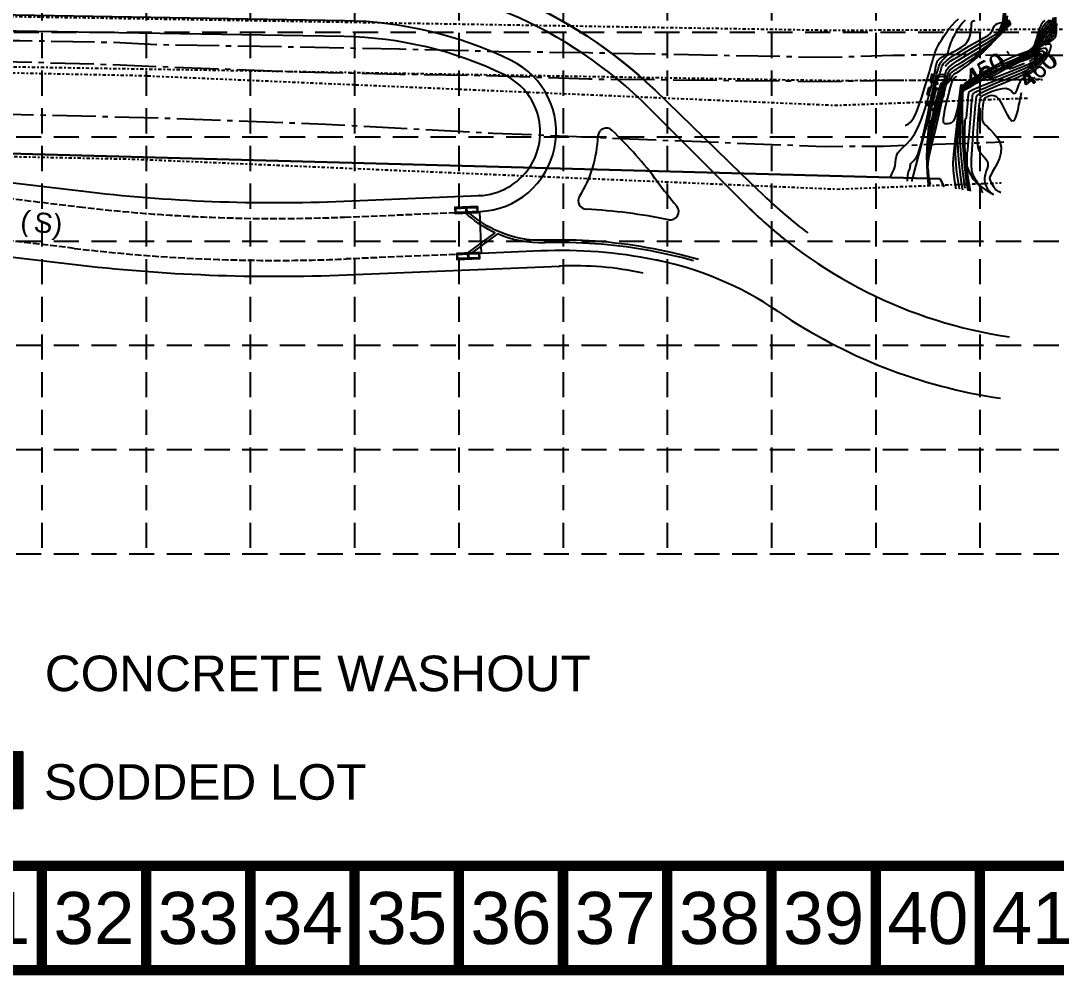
# Model space of a CAD drawing. Extents: x 6153 to 10142, y 8557 to 11052.
# Drawn here: x 8135 to 8753, y 8557 to 9127 of the extents above; entities that cross this region are included whole.
import ezdxf
from ezdxf.enums import TextEntityAlignment as Align

# ---------------------------------------------------------------- set-up
doc = ezdxf.new("R2010")
doc.units = 0
doc.header["$LTSCALE"] = 40
doc.header["$MEASUREMENT"] = 0
for name, pattern in [('DASH__25', [0.325, 0.25, -0.075]), ('DASH_SHORT', [0.13, 0.1, -0.03]), ('DEPRESSION', [0.3501, 0.3, 0.05, 0.0001]), ('ESMT', [0.16, 0.025, -0.03, 0.05, -0.03, 0.025]), ('GAS_LINE', [1.58, 0.65, -0.1, 0.08, -0.1, 0.65]), ('GUARDRAIL', [0.24, 0.2, 0.04]), ('HIDDEN', [0.375, 0.25, -0.125]), ('SLOPE_SMALL', [0.9, 0.375, 0.05, 0.1, 0.375]), ('SOLID_OPEN_END', [200, 100, 100])]:
    doc.linetypes.add(name, pattern=pattern)
doc.layers.get('0').update_dxf_attribs({"linetype": 'CONTINUOUS'})
for name, color, linetype in [('1-BC', 6, 'GUARDRAIL'), ('1-BOUNDARY', 9, 'SOLID_OPEN_END'), ('1-COMMON_AREAS', 5, 'CONTINUOUS'), ('1-ROW', 6, 'SOLID_OPEN_END'), ('1-STORM', 5, 'CONTINUOUS'), ('1-STORM_INLETS', 4, 'CONTINUOUS'), ('1-STREET_NAMES', 6, 'CONTINUOUS'), ('BASE', 7, 'CONTINUOUS'), ('EROSION BLANKET', 84, 'CONTINUOUS'), ('EX-ESMT', 1, 'ESMT'), ('EX-GAS_LINE', 1, 'GAS_LINE'), ('GRID', 254, 'HIDDEN'), ('hatch', 2, 'CONTINUOUS'), ('LEGEND', 7, 'CONTINUOUS'), ('LT-1-BC', 6, 'DASH_SHORT'), ('LT-BOUNDARY', 9, 'CONTINUOUS'), ('LT-ROW', 6, 'SOLID_OPEN_END'), ('TOPO_CON_100SC', 14, 'DASH__25'), ('TOPO_ICON_100SC', 15, 'CONTINUOUS')]:
    doc.layers.add(name, color=color, linetype=linetype)
doc.styles.add("L200'", font='ARIAL.TTF', dxfattribs={"height": 0.001969})
doc.styles.add('SEG_LABEL', font='simplex1')
doc.styles.get("Standard").update_dxf_attribs({"font": 'ARIAL.TTF'})

# ---------------------------------------------------------------- blocks, each defined once
blk = doc.blocks.new('SODDEDLOT')
at = {"layer": 'hatch'}
h = blk.add_hatch(dxfattribs=at)
h.set_pattern_fill('ANSI31', color=256, scale=20, style=0)
h.paths.add_polyline_path([(10.138, 14.821), (10.138, 14.568), (10.138, 10.56), (18.595, 10.56), (18.595, 14.821)])
h = blk.add_hatch(dxfattribs=at)
h.set_pattern_fill('ANSI31', color=256, style=0)
h.paths.add_polyline_path([(10.138, 14.821), (10.138, 14.568), (10.138, 10.56), (18.595, 10.56), (18.595, 14.821)])
at = {"color": 250}
blk.add_lwpolyline([(10.138, 14.568), (10.138, 10.56), (18.595, 10.56), (18.595, 14.821), (10.138, 14.821)], close=True, dxfattribs=at)

msp = doc.modelspace()

# ---------------------------------------------------------------- linework, layer by layer
at = {"layer": '1-BC', "color": 7, "linetype": 'Continuous'}
for p, q in [((8328.13, 9126.82), (7933.95, 9133.42)), ((8328.13, 9126.82), (7933.95, 9133.42)), ((8509.9, 9074.84), (8567.15, 9017.52)), ((8509.9, 9074.84), (8567.15, 9017.52)), ((8410.04, 8987.89), (8409, 9012.87)), ((8410.04, 8987.89), (8409, 9012.87)), ((8445.46, 8989.36), (8410.04, 8987.89)), ((8445.46, 8989.36), (8410.04, 8987.89))]:
    msp.add_line(p, q, dxfattribs=at)
for centre, radius, start, end in [((8324.16, 8889.36), 262.5, 44.96062, 89.04049), ((8324.16, 8889.36), 262.5, 44.96062, 89.04049), ((8324.16, 8889.36), 237.5, 64.13709, 89.04049), ((8324.16, 8889.36), 237.5, 64.13709, 89.04049), ((8407.04, 9060.33), 47.5, 272.37157, 64.1371), ((8407.04, 9060.33), 47.5, 272.37157, 64.1371), ((8484.49, 9057.72), 5, 46.39948, 178.07664), ((8484.49, 9057.72), 5, 46.39948, 178.07664), ((8324.16, 8889.36), 237.5, 36.48976, 46.3995), ((8324.16, 8889.36), 237.5, 36.48976, 46.3995), ((8407.04, 9060.33), 72.5, 327.97497, 358.07664), ((8407.04, 9060.33), 72.5, 327.97497, 358.07664), ((8766.34, 9216.43), 312.5, 216.48976, 219.89346), ((8766.34, 9216.43), 312.5, 216.48976, 219.89346), ((8472.74, 9019.23), 5, 147.97496, 267.22272), ((8472.74, 9019.23), 5, 147.97496, 267.22272), ((8522.74, 9012.8), 5, 258.1169, 39.89346), ((8522.74, 9012.8), 5, 258.1169, 39.89346), ((8766.34, 9216.43), 281.5, 224.96062, 231.34114), ((8766.34, 9216.43), 281.5, 224.96062, 261.59011), ((8457.36, 8702.1), 312.5, 78.11691, 87.22273), ((8457.36, 8702.1), 312.5, 78.11691, 87.22273), ((8457.36, 8702.1), 287.5, 78.77049, 92.37156), ((8457.36, 8702.1), 287.5, 78.77049, 92.37156), ((8474.4, 8787.93), 200, 74.88188, 78.77049), ((8474.4, 8787.93), 200, 55.73365, 78.77049), ((8766.34, 9216.43), 318.5, 235.73365, 261.59011)]:
    msp.add_arc(centre, radius, start, end, dxfattribs=at)
at = {"layer": '1-BOUNDARY', "color": 7, "linetype": 'SOLID_OPEN_END'}
for p, q in [((8683.82, 9032.46), (7842.47, 9055.15)), ((8686.29, 9027.59), (8683.82, 9032.46))]:
    msp.add_line(p, q, dxfattribs=at)
at = {"layer": '1-COMMON_AREAS', "color": 7, "linetype": 'Continuous'}
for p, q in [((8327.97, 9117.32), (7933.8, 9123.93)), ((7842.47, 9055.15), (8438.54, 9039.08))]:
    msp.add_line(p, q, dxfattribs=at)
for centre, radius, start, end in [((8324.16, 8889.36), 228, 64.13709, 89.04049), ((8407.04, 9060.33), 38, 326.00489, 64.1371)]:
    msp.add_arc(centre, radius, start, end, dxfattribs=at)
at = {"layer": '1-ROW', "color": 7, "linetype": 'SOLID_OPEN_END'}
for p, q in [((8327.97, 9117.32), (7933.8, 9123.93)), ((8513.58, 9085.25), (8564.85, 9035.67))]:
    msp.add_line(p, q, dxfattribs=at)
for centre, radius, start, end in [((8324.16, 8889.36), 272.5, 45.96263, 89.04049), ((8324.16, 8889.36), 228, 64.13709, 89.04049), ((8407.04, 9060.33), 38, 326.00489, 64.1371)]:
    msp.add_arc(centre, radius, start, end, dxfattribs=at)
at = {"layer": '1-STORM', "color": 5, "linetype": 'SLOPE_SMALL', "flags": 128}
msp.add_lwpolyline([(8324.16, 9161.86), (8324.16, 9161.86, -0.19455), (8513.58, 9085.25), (8513.58, 9085.25)], format="xyb", dxfattribs=at)
for points in [[(8513.58, 9085.25), (8564.85, 9035.67)], [(8681.66, 9087.08), (8666.69, 9030.72)], [(8681.66, 9087.08), (8675.03, 9062.12)], [(8697.29, 9062.12), (8696.96, 9084.32)], [(8715.94, 9022.85), (8711.97, 9025.2), (8705.85, 9029.65), (8703.63, 9032.06), (8701.22, 9036.69), (8698.44, 9044.29), (8697.33, 9059.3), (8696.96, 9084.32)]]:
    msp.add_lwpolyline(points, dxfattribs=at)
at = {"layer": '1-STORM', "color": 5, "linetype": 'Continuous', "flags": 128}
for points in [[(8416.4, 9000.96), (8416.4, 9000.96, -0.074126), (8400.47, 9012.01), (8400.47, 9012.01)], [(8417.06, 9002.3), (8417.06, 9002.3, -0.068318), (8402.59, 9012.1), (8402.59, 9012.1)], [(8417.97, 9000.21), (8417.97, 9000.21, -0.006613), (8416.4, 9000.96), (8416.4, 9000.96)], [(8419.75, 9001.05), (8419.75, 9001.05, -0.011525), (8417.06, 9002.3), (8417.06, 9002.3)], [(8447.69, 8994.19), (8447.69, 8994.19, -0.110249), (8419.54, 8999.5), (8419.54, 8999.5)], [(8447.64, 8995.69), (8447.64, 8995.69, -0.111919), (8419.75, 9001.05), (8419.75, 9001.05)], [(8477.89, 8995.13), (8477.89, 8995.13, 0.025758), (8447.64, 8995.69), (8447.64, 8995.69)], [(8477.78, 8993.64), (8477.78, 8993.64, 0.025758), (8447.69, 8994.19), (8447.69, 8994.19)], [(8536.5, 8983.43, 0.051119), (8477.78, 8993.64), (8477.78, 8993.64)], [(8539.44, 8984.15, 0.05337), (8477.89, 8995.13), (8477.89, 8995.13)]]:
    msp.add_lwpolyline(points, format="xyb", dxfattribs=at)
for points in [[(8417.97, 9000.21), (8401.42, 8988.03)], [(8419.54, 8999.5), (8404.11, 8988.14)]]:
    msp.add_lwpolyline(points, dxfattribs=at)
at = {"layer": '1-STORM_INLETS', "color": 5, "linetype": 'Continuous', "flags": 128}
for points in [[(8407.71, 9015.82), (8394.06, 9015.25), (8394.2, 9011.75), (8407.86, 9012.32), (8407.71, 9015.82)], [(8394.58, 9014.77), (8400.57, 9015.02), (8400.68, 9012.52), (8394.68, 9012.27), (8394.58, 9014.77)], [(8401.24, 9015.05), (8407.24, 9015.3), (8407.34, 9012.8), (8401.34, 9012.55), (8401.24, 9015.05)], [(8408.85, 8988.34), (8395.2, 8987.77), (8395.34, 8984.28), (8409, 8984.84), (8408.85, 8988.34)], [(8395.72, 8987.29), (8401.71, 8987.54), (8401.82, 8985.05), (8395.82, 8984.8), (8395.72, 8987.29)], [(8402.38, 8987.57), (8408.37, 8987.82), (8408.48, 8985.32), (8402.48, 8985.07), (8402.38, 8987.57)]]:
    msp.add_lwpolyline(points, close=True, dxfattribs=at)
at = {"layer": 'BASE', "const_width": 6.22}
for points in [[(6155.99, 8559.9), (10138.96, 8559.9), (10138.96, 11049.25), (6155.99, 11049.25)], [(6218.22, 8622.13), (10076.73, 8622.13), (10076.73, 10987.02), (6218.22, 10987.02)]]:
    msp.add_lwpolyline(points, close=True, dxfattribs=at)
for points in [[(8147.47, 8559.9), (8147.47, 8622.13)], [(8209.71, 8559.9), (8209.71, 8622.13)], [(8271.94, 8559.9), (8271.94, 8622.13)], [(8334.18, 8559.9), (8334.18, 8622.13)], [(8396.41, 8559.9), (8396.41, 8622.13)], [(8458.64, 8559.9), (8458.64, 8622.13)], [(8520.88, 8559.9), (8520.88, 8622.13)], [(8583.11, 8559.9), (8583.11, 8622.13)], [(8645.35, 8559.9), (8645.35, 8622.13)], [(8707.58, 8559.9), (8707.58, 8622.13)]]:
    msp.add_lwpolyline(points, dxfattribs=at)
at = {"layer": 'EX-ESMT', "color": 7, "linetype": 'ESMT', "flags": 128}
for points in [[(8769.86, 9121.69), (8619.16, 9120.95), (8037.45, 9130.69), (7728.13, 9126.06), (7020.7, 9142.05), (6860.45, 9064.37), (6373.9, 9100.56)], [(6374.67, 9075.63), (6859.6, 9039.56), (7024.88, 9116.18), (7791.16, 9102.81), (8205.51, 9094.13), (8621.83, 9076.33), (8735.91, 9080.66)], [(8744.94, 9091.57), (8618.98, 9090.95), (8037.43, 9100.69), (7728.01, 9096.05), (7027.26, 9111.9), (6866.47, 9033.95), (6374.83, 9070.52)], [(6376.22, 9025.38), (6868.85, 8988.73), (7035.49, 9065.99), (7790.2, 9052.82), (8203.92, 9044.15), (8621.71, 9026.29), (8720.3, 9030.03)]]:
    msp.add_lwpolyline(points, dxfattribs=at)
at = {"layer": 'EX-GAS_LINE', "color": 7, "linetype": 'GAS_LINE', "flags": 128}
for points in [[(6311.89, 9090.18), (6864.52, 9049.08), (6874.31, 9054.32), (6888.77, 9061.4), (6901.59, 9067.78), (6926.78, 9080.44), (6960.49, 9096.97), (7001.2, 9115.48), (7017.05, 9123.28), (7070.72, 9125.69), (7124.08, 9124.55), (7178.12, 9123.69), (7234.07, 9122.25), (7283.91, 9121.12), (7339.3, 9120.24), (7430.07, 9118.33), (7456.65, 9117.66), (7507.3, 9116.38), (7570.4, 9114.86), (7627.36, 9112.69), (7668.22, 9112.64), (7711.44, 9112), (7820.08, 9111.82), (7880.91, 9112.57), (7935.02, 9113.84), (7990.36, 9114.55), (8016.19, 9115.16), (8063.61, 9115.31), (8134.13, 9115.01), (8188.87, 9113.99), (8220.1, 9112.52), (8299.57, 9111.2), (8360.97, 9109.99), (8420.37, 9108.5), (8474.25, 9107.78), (8615.96, 9105.01), (8655.63, 9106.23), (8688.58, 9106.78), (8739.24, 9106.15), (8757, 9106.15)], [(6312.05, 9075.74), (6866.31, 9034.51), (6897.12, 9049.3), (6928.59, 9065.37), (6956.27, 9078.88), (6989.16, 9094.41), (7014.01, 9106.12), (7023.36, 9110.34), (7090.79, 9111.28), (7146.7, 9109.77), (7206.25, 9108.04), (7261.51, 9106.74), (7311.87, 9106.2), (7374.32, 9105.01), (7428.25, 9103.96), (7485.92, 9102.73), (7538.73, 9102.01), (7589.25, 9100.67), (7623.72, 9101.32), (7680.84, 9098.76), (7724.3, 9097.4), (7747.6, 9097.07), (7819.68, 9095.69), (7881.41, 9097.6), (7934.58, 9101.37), (7989.34, 9104.74), (8015.71, 9105.24), (8064.34, 9104.63), (8132.59, 9102.36), (8188.23, 9100.69), (8216.75, 9099.52), (8298.32, 9096.41), (8361.22, 9094.99), (8420.05, 9094), (8474.12, 9092.06), (8617.7, 9090.6), (8652.09, 9091.3), (8681.08, 9091.3), (8729.14, 9091.77), (8745.34, 9092.06)], [(6312.29, 9055.2), (6863.84, 9014.17), (6925.94, 9042.37), (6966.47, 9062.07), (7029.02, 9090.51), (7093.91, 9089.96), (7151.81, 9089.21), (7229.96, 9087.35), (7327.43, 9085.95), (7428.4, 9084.16), (7527.95, 9082.29), (7626.49, 9080.16), (7719.95, 9079.36), (7820.66, 9076.93), (7918.24, 9075.25), (8015.73, 9073.3), (8116.65, 9071.25), (8217.12, 9068.82), (8317.13, 9065.09), (8416.8, 9059.75), (8516.15, 9055.58), (8614.54, 9051.8), (8650.04, 9051.98), (8721.83, 9054.46)]]:
    msp.add_lwpolyline(points, dxfattribs=at)
at = {"layer": 'GRID', "color": 252, "linetype": 'HIDDEN', "ltscale": 1.5}
for p, q in [((8147.47, 10987.02), (8147.47, 8808.56)), ((8209.71, 10987.02), (8209.71, 8808.56)), ((8271.94, 10987.02), (8271.94, 8808.56)), ((8334.18, 10987.02), (8334.18, 8808.56)), ((8396.41, 10987.02), (8396.41, 8808.56)), ((8458.64, 10987.02), (8458.64, 8808.56)), ((8520.88, 10987.02), (8520.88, 8808.56)), ((8583.11, 10987.02), (8583.11, 8808.56)), ((8645.35, 10987.02), (8645.35, 8808.56)), ((8707.58, 10987.02), (8707.58, 8808.56)), ((6218.22, 9120), (10076.73, 9120)), ((6219.62, 9057.49), (10078.12, 9057.49)), ((6219.62, 8995.26), (10078.12, 8995.26)), ((6219.62, 8933.02), (10078.12, 8933.02)), ((6219.62, 8870.79), (10078.12, 8870.79)), ((6219.62, 8808.56), (10078.12, 8808.56))]:
    msp.add_line(p, q, dxfattribs=at)
at = {"layer": 'LT-1-BC', "color": 7, "linetype": 'DASH_SHORT'}
for p, q in [((7977.06, 9038.82), (8169.72, 9015.71)), ((8166.74, 8990.88), (7974.08, 9014)), ((8328.22, 9009.52), (8409, 9012.87)), ((8410.04, 8987.89), (8329.26, 8984.54))]:
    msp.add_line(p, q, dxfattribs=at)
for radius in [987.5, 1012.5]:
    msp.add_arc((8287.36, 9996.18), radius, 263.15844, 272.37156, dxfattribs=at)
at = {"layer": 'LT-BOUNDARY', "color": 7, "linetype": 'SOLID_OPEN_END'}
for p, q in [((7842.47, 9055.15), (8683.82, 9032.46)), ((8683.82, 9032.46), (8686.29, 9027.59))]:
    msp.add_line(p, q, dxfattribs=at)
at = {"layer": 'LT-ROW', "color": 7, "linetype": 'SOLID_OPEN_END'}
for p, q in [((7978.2, 9048.25), (8170.85, 9025.14)), ((8578.65, 9022.33), (8564.85, 9035.67)), ((8327.83, 9019.01), (8408.61, 9022.36)), ((7972.95, 9004.57), (8165.61, 8981.45)), ((8329.65, 8975.05), (8456.65, 8980.31))]:
    msp.add_line(p, q, dxfattribs=at)
for centre, radius, start, end in [((8407.04, 9060.33), 38, 272.37157, 326.00489), ((8287.36, 9996.18), 978, 263.15844, 272.37156), ((8766.34, 9216.43), 270, 225.96263, 233.24664), ((8287.36, 9996.18), 1022, 263.15844, 272.37156), ((8464.92, 8780.48), 200, 77.99785, 92.37156)]:
    msp.add_arc(centre, radius, start, end, dxfattribs=at)
at = {"layer": 'LT-ROW', "color": 7, "linetype": 'Continuous'}
for p in [(8438.54, 9039.08), (8408.61, 9022.36), (8456.65, 8980.31)]:
    msp.add_point(p, dxfattribs=at)
at = {"layer": 'TOPO_CON_100SC', "color": 5, "linetype": 'DASH__25'}
for points in [[(8678, 9028.92), (8677.43, 9031.75), (8676.94, 9034.55), (8676.61, 9036.96), (8676.47, 9039.03), (8676.56, 9041.07), (8676.9, 9043.49), (8677.54, 9046.68), (8678.52, 9051.02), (8679.83, 9056.74), (8681.36, 9063.34), (8682.96, 9070.16), (8684.46, 9076.53), (8685.71, 9081.78), (8686.61, 9085.42), (8687.21, 9087.64), (8687.6, 9088.84), (8687.89, 9089.37), (8688.19, 9089.63), (8688.55, 9089.91), (8688.97, 9090.27), (8689.41, 9090.69), (8689.83, 9091.13), (8690.18, 9091.59), (8690.45, 9092.05), (8690.63, 9092.48), (8690.76, 9092.89), (8690.87, 9093.27), (8690.97, 9093.6), (8691.11, 9093.9), (8691.33, 9094.18), (8691.69, 9094.49), (8692.24, 9094.89), (8693.04, 9095.4), (8694.16, 9096.09), (8695.72, 9097.11), (8697.87, 9098.6), (8700.75, 9100.74), (8704.5, 9103.66), (8709.11, 9107.54), (8713.96, 9112.48), (8718.27, 9118.59), (8721.26, 9125.98), (8722.16, 9134.76)], [(8677.57, 9028.98), (8676.83, 9034.46), (8676.47, 9039.42), (8676.52, 9043.75), (8676.94, 9047.82), (8677.67, 9052.03), (8678.67, 9056.75), (8679.9, 9062.2), (8681.25, 9068.08), (8682.62, 9073.9), (8683.91, 9079.2), (8685, 9083.51), (8685.82, 9086.49), (8686.41, 9088.31), (8686.83, 9089.28), (8687.15, 9089.7), (8687.44, 9089.88), (8687.75, 9090.07), (8688.07, 9090.33), (8688.39, 9090.67), (8688.68, 9091.08), (8688.94, 9091.58), (8689.14, 9092.17), (8689.31, 9092.82), (8689.47, 9093.48), (8689.63, 9094.13), (8689.81, 9094.72), (8690.06, 9095.24), (8690.46, 9095.75), (8691.09, 9096.31), (8692.08, 9097.01), (8693.5, 9097.93), (8695.45, 9099.13), (8697.91, 9100.66), (8700.87, 9102.58), (8704.3, 9104.93), (8708.18, 9107.75), (8712.4, 9111.12), (8716.52, 9115.13), (8720.02, 9119.91), (8722.38, 9125.59), (8723.07, 9132.28)], [(8654.01, 9032.75), (8655.2, 9035.8), (8656.32, 9038.1), (8656.94, 9040.18), (8657.21, 9042.2), (8657.37, 9044.15), (8657.69, 9046), (8658.42, 9047.74), (8659.75, 9049.4), (8661.59, 9051.14), (8663.76, 9053.18), (8666.09, 9055.75), (8668.42, 9059.05), (8670.61, 9063.22), (8672.61, 9068.02), (8674.41, 9073.14), (8675.99, 9078.25), (8677.34, 9083.03), (8678.44, 9087.22), (8679.32, 9090.8), (8680.01, 9093.78), (8680.55, 9096.19), (8680.97, 9098.07), (8681.29, 9099.45), (8681.53, 9100.42), (8681.72, 9101.07), (8681.85, 9101.5), (8681.94, 9101.79), (8682.02, 9102.04), (8682.08, 9102.27), (8682.16, 9102.49), (8682.28, 9102.73), (8682.45, 9102.99), (8682.69, 9103.29), (8683.01, 9103.62), (8683.42, 9103.99), (8683.93, 9104.38), (8684.55, 9104.79), (8685.28, 9105.22), (8686.05, 9105.68), (8686.83, 9106.19), (8687.54, 9106.75), (8688.12, 9107.38), (8688.53, 9108.1), (8688.83, 9108.93), (8689.08, 9109.88), (8689.36, 9110.97), (8689.73, 9112.22), (8690.25, 9113.64), (8690.9, 9115.18), (8691.66, 9116.8), (8692.49, 9118.42), (8693.35, 9120.01), (8694.24, 9121.51), (8695.14, 9122.9), (8696.05, 9124.19), (8696.99, 9125.35), (8697.96, 9126.4), (8698.97, 9127.31)], [(8662.95, 9064.44), (8663.14, 9064.43), (8664.78, 9065.13), (8666.37, 9066.53), (8667.87, 9068.6), (8669.26, 9071.25), (8670.56, 9074.34), (8671.76, 9077.71), (8672.88, 9081.19), (8673.92, 9084.63), (8674.9, 9087.89), (8675.81, 9090.93), (8676.64, 9093.74), (8677.39, 9096.32), (8678.06, 9098.65), (8678.65, 9100.75), (8679.17, 9102.63), (8679.67, 9104.35), (8680.16, 9105.94), (8680.67, 9107.47), (8681.25, 9108.96), (8681.9, 9110.46), (8682.68, 9112.04), (8683.61, 9113.74), (8684.72, 9115.6), (8686.03, 9117.67), (8687.52, 9119.86), (8689.17, 9122.08), (8690.94, 9124.24), (8692.8, 9126.24), (8694.72, 9128)], [(8664.31, 9031.1), (8664.29, 9031.64), (8664.49, 9034.65), (8664.87, 9036.54), (8665.31, 9037.68), (8665.69, 9038.44), (8665.89, 9039.13), (8665.98, 9039.8), (8666.03, 9040.44), (8666.14, 9041.06), (8666.38, 9041.63), (8666.82, 9042.18), (8667.43, 9042.76), (8668.15, 9043.44), (8668.92, 9044.28), (8669.69, 9045.38), (8670.43, 9046.81), (8671.16, 9048.72), (8671.93, 9051.31), (8672.81, 9054.74), (8673.84, 9059.19), (8675.05, 9064.73), (8676.38, 9070.93), (8677.73, 9077.29), (8679.01, 9083.29), (8680.13, 9088.39), (8681.02, 9092.22), (8681.7, 9094.91), (8682.21, 9096.71), (8682.57, 9097.88), (8682.84, 9098.7), (8683.03, 9099.39), (8683.22, 9100.02), (8683.44, 9100.63), (8683.75, 9101.28), (8684.21, 9101.99), (8684.84, 9102.8), (8685.6, 9103.65), (8686.4, 9104.5), (8687.16, 9105.27), (8687.82, 9105.91), (8688.33, 9106.38), (8688.79, 9106.74), (8689.34, 9107.08), (8690.11, 9107.48), (8691.24, 9108.02), (8692.8, 9108.79), (8694.66, 9109.79), (8696.62, 9111.02), (8698.47, 9112.5), (8700.02, 9114.22), (8701.11, 9116.17), (8701.81, 9118.22), (8702.2, 9120.23), (8702.4, 9122.06), (8702.48, 9123.56), (8702.55, 9124.64), (8702.62, 9125.34), (8702.68, 9125.76), (8702.74, 9125.98), (8702.8, 9126.11), (8702.86, 9126.21), (8702.93, 9126.31), (8702.99, 9126.4), (8703.06, 9126.48), (8703.12, 9126.55), (8703.21, 9126.62), (8703.42, 9126.69), (8703.86, 9126.79), (8704.66, 9126.92)], [(8677.38, 9029.02), (8676.48, 9040.98), (8676.38, 9054.44), (8677.07, 9065.16), (8678.17, 9073.46), (8679.3, 9079.65), (8680.17, 9084.06), (8680.77, 9087.03), (8681.16, 9088.86), (8681.41, 9089.89), (8681.57, 9090.43), (8681.7, 9090.77), (8681.83, 9091.02), (8681.98, 9091.25), (8682.15, 9091.55), (8682.38, 9091.97), (8682.66, 9092.59), (8682.98, 9093.35), (8683.31, 9094.22), (8683.63, 9095.15), (8683.92, 9096.08), (8684.14, 9096.97), (8684.35, 9097.83), (8684.58, 9098.66), (8684.89, 9099.49), (8685.31, 9100.33), (8685.9, 9101.19), (8686.74, 9102.13), (8687.94, 9103.2), (8689.59, 9104.46), (8691.77, 9105.95), (8694.54, 9107.72), (8697.7, 9109.64), (8701.01, 9111.6), (8704.22, 9113.46), (8707.09, 9115.09), (8709.43, 9116.38), (8711.25, 9117.41), (8712.64, 9118.28), (8713.65, 9119.07), (8714.37, 9119.9), (8714.88, 9120.83), (8715.28, 9121.83), (8715.68, 9122.81), (8716.22, 9123.73), (8716.99, 9124.5), (8718.07, 9125.08), (8719.37, 9125.49), (8720.73, 9125.76), (8722.02, 9125.93), (8723.08, 9126.04), (8723.81, 9126.12), (8724.25, 9126.18), (8724.47, 9126.22), (8724.54, 9126.25), (8724.55, 9126.26), (8724.51, 9126.32), (8724.25, 9126.67), (8723.57, 9127.64)], [(8677.34, 9029.02), (8677.28, 9029.45), (8676.48, 9040.2), (8676.45, 9049.1), (8677, 9056.49), (8677.92, 9062.74), (8678.99, 9068.2), (8680.04, 9073.13), (8681.03, 9077.55), (8681.95, 9081.38), (8682.79, 9084.55), (8683.54, 9086.98), (8684.19, 9088.63), (8684.75, 9089.64), (8685.22, 9090.17), (8685.59, 9090.38), (8685.87, 9090.43), (8686.07, 9090.47), (8686.21, 9090.56), (8686.3, 9090.78), (8686.37, 9091.15), (8686.45, 9091.75), (8686.55, 9092.6), (8686.7, 9093.64), (8686.9, 9094.78), (8687.16, 9095.93), (8687.5, 9097), (8687.96, 9097.96), (8688.7, 9098.89), (8689.9, 9099.95), (8691.75, 9101.26), (8694.43, 9102.98), (8698.03, 9105.19), (8702.3, 9107.77), (8706.88, 9110.53), (8711.41, 9113.32), (8715.54, 9115.94), (8718.98, 9118.27), (8721.64, 9120.43), (8723.53, 9122.55), (8724.62, 9124.79), (8724.91, 9127.3)], [(8677.45, 9029), (8677.06, 9031.95), (8676.47, 9039.81), (8676.49, 9046.42), (8676.97, 9052.16), (8677.79, 9057.39), (8678.83, 9062.47), (8679.97, 9067.67), (8681.14, 9072.82), (8682.29, 9077.64), (8683.35, 9081.88), (8684.28, 9085.24), (8685.02, 9087.56), (8685.61, 9088.98), (8686.06, 9089.72), (8686.41, 9090.03), (8686.7, 9090.13), (8686.95, 9090.23), (8687.17, 9090.39), (8687.36, 9090.65), (8687.54, 9091.03), (8687.69, 9091.58), (8687.84, 9092.3), (8688, 9093.15), (8688.18, 9094.07), (8688.39, 9094.99), (8688.66, 9095.84), (8689.01, 9096.59), (8689.58, 9097.31), (8690.5, 9098.13), (8691.91, 9099.14), (8693.96, 9100.46), (8696.74, 9102.16), (8700.11, 9104.21), (8703.88, 9106.56), (8707.86, 9109.12), (8711.86, 9111.85), (8715.69, 9114.7), (8719.08, 9117.78), (8721.77, 9121.23), (8723.5, 9125.19), (8723.99, 9129.79)], [(8746.22, 9126.89), (8745.58, 9126.31), (8744.87, 9125.51), (8744.13, 9124.38), (8743.38, 9122.85), (8742.64, 9120.87), (8741.93, 9118.61), (8741.26, 9116.27), (8740.64, 9114.08), (8740.09, 9112.23), (8739.59, 9110.89), (8739.06, 9109.98), (8738.39, 9109.36), (8737.46, 9108.89), (8736.17, 9108.43), (8734.43, 9107.86), (8732.18, 9107.1), (8729.42, 9106.06), (8726.11, 9104.66), (8722.23, 9102.82), (8717.82, 9100.53), (8713.15, 9097.96), (8708.58, 9095.35), (8704.44, 9092.93), (8701.08, 9090.94), (8698.75, 9089.5), (8697.27, 9088.21), (8696.38, 9086.55), (8695.83, 9084.02), (8695.34, 9080.08), (8694.71, 9074.44), (8693.96, 9067.6), (8693.17, 9060.27), (8692.42, 9053.17), (8691.81, 9046.99), (8691.43, 9042.09), (8691.53, 9037.25), (8692.38, 9030.92), (8693.27, 9026.47)], [(8748.65, 9127.16), (8748.05, 9126.55), (8747.31, 9125.83), (8746.49, 9124.94), (8745.62, 9123.78), (8744.78, 9122.31), (8743.99, 9120.46), (8743.18, 9118.34), (8742.25, 9116.08), (8741.13, 9113.79), (8739.7, 9111.61), (8737.92, 9109.64), (8735.85, 9107.9), (8733.58, 9106.37), (8731.23, 9105.04), (8728.89, 9103.89), (8726.62, 9102.91), (8724.35, 9102), (8721.96, 9101.04), (8719.35, 9099.92), (8716.4, 9098.52), (8713.06, 9096.79), (8709.52, 9094.84), (8706.06, 9092.86), (8702.91, 9091.03), (8700.35, 9089.51), (8698.56, 9088.41), (8697.4, 9087.41), (8696.7, 9086.13), (8696.24, 9084.18), (8695.84, 9081.17), (8695.34, 9076.85), (8694.76, 9071.51), (8694.15, 9065.61), (8693.58, 9059.6), (8693.1, 9053.91), (8692.81, 9048.73), (8692.91, 9043.2), (8693.64, 9036.2), (8695.23, 9026.6), (8695.32, 9026.15)], [(8749.65, 9127.38), (8749.29, 9126.44), (8748.76, 9125.6), (8748.11, 9124.79), (8747.39, 9123.91), (8746.63, 9122.87), (8745.9, 9121.58), (8745.19, 9119.95), (8744.36, 9118.04), (8743.23, 9115.87), (8741.6, 9113.5), (8739.31, 9110.99), (8736.25, 9108.4), (8732.63, 9105.82), (8728.78, 9103.38), (8725, 9101.18), (8721.6, 9099.36), (8718.81, 9097.96), (8716.51, 9096.9), (8714.5, 9096.02), (8712.59, 9095.18), (8710.56, 9094.22), (8708.3, 9093.04), (8705.9, 9091.72), (8703.54, 9090.37), (8701.39, 9089.12), (8699.62, 9088.08), (8698.37, 9087.31), (8697.54, 9086.61), (8697.01, 9085.71), (8696.66, 9084.35), (8696.35, 9082.26), (8695.98, 9079.25), (8695.56, 9075.42), (8695.13, 9070.95), (8694.73, 9066.03), (8694.39, 9060.82), (8694.19, 9055.37), (8694.28, 9049.15), (8694.89, 9041.48), (8696.2, 9031.69), (8697.23, 9025.84)], [(8750.25, 9127.02), (8749.92, 9125.72), (8749.46, 9124.65), (8748.91, 9123.74), (8748.28, 9122.88), (8747.64, 9121.95), (8747.01, 9120.84), (8746.39, 9119.45), (8745.54, 9117.73), (8744.2, 9115.66), (8742.08, 9113.22), (8738.92, 9110.37), (8734.57, 9107.15), (8729.42, 9103.74), (8723.98, 9100.39), (8718.77, 9097.33), (8714.32, 9094.82), (8711, 9093.01), (8708.67, 9091.81), (8707.04, 9091.01), (8705.82, 9090.44), (8704.73, 9089.92), (8703.53, 9089.3), (8702.27, 9088.6), (8701.01, 9087.89), (8699.86, 9087.22), (8698.9, 9086.65), (8698.18, 9086.22), (8697.68, 9085.82), (8697.33, 9085.29), (8697.08, 9084.52), (8696.85, 9083.35), (8696.61, 9081.65), (8696.36, 9079.33), (8696.11, 9076.3), (8695.88, 9072.46), (8695.68, 9067.74), (8695.56, 9062.01), (8695.66, 9055.09), (8696.14, 9046.75), (8697.17, 9036.78), (8698.81, 9025.59)], [(8751.6, 9128.71), (8751.44, 9126.31), (8751.2, 9124.27), (8750.88, 9122.75), (8750.5, 9121.65), (8750.08, 9120.83), (8749.66, 9120.13), (8749.24, 9119.38), (8748.81, 9118.45), (8748.11, 9117.23), (8746.83, 9115.64), (8744.66, 9113.58), (8741.31, 9110.97), (8736.67, 9107.81), (8731.44, 9104.48), (8726.54, 9101.45), (8722.88, 9099.18), (8721.36, 9098.16), (8722.6, 9098.68), (8725.97, 9100.35), (8730.53, 9102.62), (8735.35, 9104.92), (8739.5, 9106.7), (8742.25, 9107.53), (8743.69, 9107.51), (8744.11, 9106.87), (8743.8, 9105.86), (8743.07, 9104.7), (8742.15, 9103.59), (8741.14, 9102.57), (8740.08, 9101.64), (8738.99, 9100.81), (8737.92, 9100.07), (8736.87, 9099.43), (8735.68, 9098.79), (8734.18, 9098.08), (8732.18, 9097.2), (8729.48, 9096.08), (8725.98, 9094.67), (8721.95, 9093.04), (8717.71, 9091.35), (8713.62, 9089.71), (8710, 9088.26), (8707.12, 9087.1), (8704.95, 9086.2), (8703.37, 9085.52), (8702.27, 9085), (8701.54, 9084.59), (8701.07, 9084.25), (8700.81, 9083.96), (8700.69, 9083.73), (8700.67, 9083.54), (8700.68, 9083.4), (8700.68, 9083.27), (8700.66, 9083.08), (8700.62, 9082.69), (8700.54, 9082), (8700.44, 9080.89), (8700.3, 9079.29), (8700.14, 9077.37), (8699.96, 9075.31), (8699.79, 9073.32), (8699.63, 9071.59), (8699.49, 9070.29), (8699.36, 9069.39), (8699.25, 9068.82), (8699.14, 9068.49), (8699.03, 9068.35), (8698.9, 9068.27), (8698.78, 9067.99), (8698.65, 9067.2), (8698.54, 9065.58), (8698.43, 9062.84), (8698.36, 9058.74), (8698.4, 9053.44), (8698.6, 9047.15), (8699.07, 9040.12), (8699.87, 9032.58), (8700.99, 9025.24)], [(8752.17, 9128.81), (8752.03, 9125.95), (8751.83, 9123.54), (8751.58, 9121.79), (8751.29, 9120.61), (8750.98, 9119.8), (8750.66, 9119.21), (8750.36, 9118.65), (8750.04, 9117.96), (8749.51, 9117.06), (8748.57, 9115.88), (8746.96, 9114.35), (8744.48, 9112.42), (8741.04, 9110.08), (8737.17, 9107.61), (8733.54, 9105.36), (8730.82, 9103.68), (8729.7, 9102.93), (8730.62, 9103.31), (8733.1, 9104.51), (8736.44, 9106.1), (8739.95, 9107.62), (8742.91, 9108.64), (8744.78, 9108.82), (8745.63, 9108.26), (8745.65, 9107.18), (8745.08, 9105.79), (8744.12, 9104.3), (8742.95, 9102.88), (8741.67, 9101.59), (8740.31, 9100.41), (8738.92, 9099.35), (8737.56, 9098.41), (8736.24, 9097.59), (8734.91, 9096.85), (8733.46, 9096.13), (8731.81, 9095.37), (8729.86, 9094.54), (8727.55, 9093.58), (8724.95, 9092.52), (8722.16, 9091.39), (8719.27, 9090.23), (8716.38, 9089.05), (8713.6, 9087.91), (8711, 9086.82), (8708.67, 9085.82), (8706.7, 9084.94), (8705.17, 9084.22), (8704.14, 9083.66), (8703.52, 9083.26), (8703.22, 9082.98), (8703.11, 9082.79), (8703.09, 9082.66), (8703.05, 9082.51), (8702.98, 9082.11), (8702.86, 9081.21), (8702.68, 9079.53), (8702.42, 9076.81), (8702.09, 9072.92), (8701.7, 9068.23), (8701.29, 9063.28), (8700.91, 9058.57), (8700.59, 9054.64), (8700.35, 9051.87), (8700.19, 9050.14), (8700.09, 9049.2), (8700.02, 9048.81), (8699.97, 9048.71), (8699.92, 9048.68), (8699.86, 9048.56), (8699.81, 9048.22), (8699.76, 9047.52), (8699.72, 9046.34), (8699.69, 9044.58), (8699.7, 9042.3), (8699.79, 9039.59), (8699.99, 9036.57), (8700.33, 9033.32), (8700.89, 9029.76), (8701.81, 9025.11)], [(8752.75, 9128.91), (8752.62, 9125.6), (8752.47, 9122.82), (8752.29, 9120.84), (8752.09, 9119.56), (8751.88, 9118.78), (8751.67, 9118.3), (8751.47, 9117.92), (8751.26, 9117.47), (8750.92, 9116.88), (8750.31, 9116.11), (8749.27, 9115.12), (8747.65, 9113.86), (8745.41, 9112.34), (8742.89, 9110.74), (8740.53, 9109.27), (8738.77, 9108.18), (8738.04, 9107.69), (8738.63, 9107.93), (8740.23, 9108.67), (8742.36, 9109.58), (8744.55, 9110.32), (8746.32, 9110.58), (8747.32, 9110.11), (8747.57, 9109.02), (8747.2, 9107.5), (8746.36, 9105.72), (8745.17, 9103.9), (8743.75, 9102.18), (8742.19, 9100.6), (8740.54, 9099.17), (8738.85, 9097.88), (8737.19, 9096.75), (8735.62, 9095.76), (8734.13, 9094.91), (8732.73, 9094.18), (8731.43, 9093.54), (8730.23, 9092.99), (8729.11, 9092.5), (8727.95, 9092), (8726.6, 9091.44), (8724.92, 9090.74), (8722.77, 9089.85), (8720.07, 9088.72), (8717.05, 9087.44), (8713.97, 9086.12), (8711.12, 9084.88), (8708.8, 9083.84), (8707.2, 9083.08), (8706.24, 9082.56), (8705.74, 9082.24), (8705.55, 9082.04), (8705.49, 9081.92), (8705.43, 9081.75), (8705.32, 9081.24), (8705.14, 9080.04), (8704.88, 9077.81), (8704.52, 9074.18), (8704.07, 9068.99), (8703.56, 9062.74), (8703.08, 9056.09), (8702.68, 9049.71), (8702.43, 9044.28), (8702.38, 9040.3), (8702.52, 9037.59), (8702.83, 9035.8), (8703.28, 9034.6), (8703.85, 9033.63), (8704.52, 9032.62), (8705.23, 9031.54), (8705.96, 9030.41), (8706.67, 9029.27), (8707.3, 9028.14), (8707.84, 9027.07), (8708.28, 9026.07), (8708.63, 9025.16), (8708.91, 9024.38), (8709.06, 9023.95)], [(8753.22, 9125.24), (8753.11, 9122.1), (8752.99, 9119.89), (8752.88, 9118.52), (8752.78, 9117.75), (8752.68, 9117.38), (8752.59, 9117.18), (8752.49, 9116.98), (8752.33, 9116.71), (8752.05, 9116.35), (8751.57, 9115.89), (8750.82, 9115.31), (8749.79, 9114.61), (8748.62, 9113.86), (8747.53, 9113.19), (8746.71, 9112.68), (8746.37, 9112.46), (8746.65, 9112.56), (8747.36, 9112.83), (8748.27, 9113.05), (8749.14, 9113.02), (8749.73, 9112.53), (8749.85, 9111.41), (8749.51, 9109.78), (8748.75, 9107.81), (8747.63, 9105.66), (8746.22, 9103.5), (8744.56, 9101.48), (8742.74, 9099.64), (8740.86, 9097.98), (8739.01, 9096.53), (8737.27, 9095.29), (8735.72, 9094.26), (8734.36, 9093.35), (8733.18, 9092.42), (8732.17, 9091.37), (8731.31, 9090.07), (8730.58, 9088.46), (8729.96, 9086.72), (8729.4, 9085.11), (8728.88, 9083.86), (8728.37, 9083.22), (8727.81, 9083.34), (8727.1, 9084.01), (8726.15, 9084.92), (8724.83, 9085.77), (8723.05, 9086.26), (8720.75, 9086.15), (8718.12, 9085.56), (8715.44, 9084.69), (8712.94, 9083.71), (8710.89, 9082.81), (8709.48, 9082.16), (8708.62, 9081.72), (8708.17, 9081.45), (8707.98, 9081.29), (8707.9, 9081.18), (8707.81, 9081.03), (8707.67, 9080.65), (8707.48, 9079.84), (8707.25, 9078.36), (8706.97, 9076), (8706.65, 9072.65), (8706.32, 9068.6), (8706.04, 9064.26), (8705.86, 9060.03), (8705.84, 9056.3), (8706.02, 9053.38), (8706.39, 9051.19), (8706.94, 9049.54), (8707.65, 9048.26), (8708.5, 9047.16), (8709.47, 9046.08), (8710.46, 9044.98), (8711.34, 9043.85), (8712.01, 9042.65), (8712.35, 9041.38), (8712.27, 9040.01), (8711.9, 9038.58), (8711.37, 9037.12), (8710.83, 9035.65), (8710.42, 9034.2), (8710.26, 9032.81), (8710.32, 9031.48), (8710.55, 9030.24), (8710.88, 9029.1), (8711.25, 9028.08), (8711.64, 9027.16), (8712.17, 9026.24), (8712.99, 9025.2), (8714.25, 9023.92), (8715.34, 9022.95)]]:
    msp.add_lwpolyline(points, dxfattribs=at)
at = {"layer": 'TOPO_CON_100SC', "color": 4, "linetype": 'DASH__25'}
for points in [[(8681.08, 9062.12), (8681.36, 9063.34), (8682.96, 9070.16), (8684.46, 9076.53), (8685.71, 9081.78), (8686.61, 9085.42), (8687.21, 9087.64), (8687.6, 9088.84), (8687.89, 9089.37), (8688.19, 9089.63), (8688.55, 9089.91), (8688.97, 9090.27), (8689.41, 9090.69), (8689.83, 9091.13), (8690.18, 9091.59), (8690.45, 9092.05), (8690.63, 9092.48), (8690.76, 9092.89), (8690.87, 9093.27), (8690.97, 9093.6), (8691.11, 9093.9), (8691.33, 9094.18), (8691.69, 9094.49), (8692.24, 9094.89), (8693.04, 9095.4), (8694.16, 9096.09), (8695.72, 9097.11), (8697.87, 9098.6), (8700.75, 9100.74), (8704.5, 9103.66), (8709.11, 9107.54), (8713.96, 9112.48), (8718.27, 9118.59), (8721.26, 9125.98), (8722.16, 9134.76)], [(8746.22, 9126.89), (8745.58, 9126.31), (8744.87, 9125.51), (8744.13, 9124.38), (8743.38, 9122.85), (8742.64, 9120.87), (8741.93, 9118.61), (8741.26, 9116.27), (8740.64, 9114.08), (8740.09, 9112.23), (8739.59, 9110.89), (8739.06, 9109.98), (8738.39, 9109.36), (8737.46, 9108.89), (8736.17, 9108.43), (8734.43, 9107.86), (8732.18, 9107.1), (8729.42, 9106.06), (8726.11, 9104.66), (8722.23, 9102.82), (8717.82, 9100.53), (8713.15, 9097.96), (8708.58, 9095.35), (8704.44, 9092.93), (8701.08, 9090.94), (8698.75, 9089.5), (8697.27, 9088.21), (8696.38, 9086.55), (8695.83, 9084.02), (8695.34, 9080.08), (8694.71, 9074.44), (8693.96, 9067.6), (8693.37, 9062.12)]]:
    msp.add_lwpolyline(points, dxfattribs=at)
at = {"layer": 'TOPO_CON_100SC', "color": 4, "linetype": 'DASH__25', "flags": 128}
for points in [[(8737.58, 9105.44), (8739.69, 9106.28), (8740.86, 9106.56), (8741.32, 9106.41), (8741.28, 9106.01), (8740.97, 9105.49), (8740.55, 9104.99), (8740.1, 9104.53), (8739.62, 9104.11), (8739.12, 9103.74), (8738.64, 9103.4), (8738.15, 9103.1), (8737.53, 9102.78), (8736.6, 9102.36), (8735.21, 9101.78), (8733.2, 9100.95), (8730.52, 9099.88), (8727.6, 9098.75), (8725, 9097.81), (8723.27, 9097.31), (8722.97, 9097.51), (8724.44, 9098.54), (8727.26, 9100.18), (8730.81, 9102.1), (8734.46, 9103.97), (8737.58, 9105.44)], [(8713.22, 9079.42), (8713.24, 9079.46), (8713.23, 9079.54), (8713.2, 9079.63), (8713.17, 9079.72), (8713.12, 9079.8), (8713.08, 9079.85), (8713.05, 9079.88), (8713.02, 9079.89), (8712.99, 9079.88), (8712.97, 9079.87), (8712.96, 9079.87), (8712.95, 9079.86), (8712.94, 9079.86), (8712.93, 9079.85), (8712.92, 9079.85), (8712.91, 9079.84), (8712.9, 9079.82), (8712.9, 9079.79), (8712.91, 9079.75), (8712.94, 9079.7), (8712.99, 9079.63), (8713.06, 9079.55), (8713.12, 9079.48), (8713.18, 9079.43), (8713.22, 9079.42)]]:
    msp.add_lwpolyline(points, close=True, dxfattribs=at)
at = {"layer": 'TOPO_CON_100SC', "color": 5, "linetype": 'DASH__25', "flags": 128}
for points in [[(8737.58, 9105.44), (8739.69, 9106.28), (8740.86, 9106.56), (8741.32, 9106.41), (8741.28, 9106.01), (8740.97, 9105.49), (8740.55, 9104.99), (8740.1, 9104.53), (8739.62, 9104.11), (8739.12, 9103.74), (8738.64, 9103.4), (8738.15, 9103.1), (8737.53, 9102.78), (8736.6, 9102.36), (8735.21, 9101.78), (8733.2, 9100.95), (8730.52, 9099.88), (8727.6, 9098.75), (8725, 9097.81), (8723.27, 9097.31), (8722.97, 9097.51), (8724.44, 9098.54), (8727.26, 9100.18), (8730.81, 9102.1), (8734.46, 9103.97), (8737.58, 9105.44)], [(8713.22, 9079.42), (8713.24, 9079.46), (8713.23, 9079.54), (8713.2, 9079.63), (8713.17, 9079.72), (8713.12, 9079.8), (8713.08, 9079.85), (8713.05, 9079.88), (8713.02, 9079.89), (8712.99, 9079.88), (8712.97, 9079.87), (8712.96, 9079.87), (8712.95, 9079.86), (8712.94, 9079.86), (8712.93, 9079.85), (8712.92, 9079.85), (8712.91, 9079.84), (8712.9, 9079.82), (8712.9, 9079.79), (8712.91, 9079.75), (8712.94, 9079.7), (8712.99, 9079.63), (8713.06, 9079.55), (8713.12, 9079.48), (8713.18, 9079.43), (8713.22, 9079.42)]]:
    msp.add_lwpolyline(points, close=True, dxfattribs=at)
at = {"layer": 'TOPO_CON_100SC', "color": 4, "linetype": 'DEPRESSION', "flags": 128}
msp.add_lwpolyline([(8738.58, 9105.87), (8739.41, 9106.2), (8739.88, 9106.31), (8740.06, 9106.25), (8740.04, 9106.09), (8739.92, 9105.89), (8739.75, 9105.69), (8739.58, 9105.51), (8739.38, 9105.35), (8739.19, 9105.2), (8739, 9105.07), (8738.81, 9104.95), (8738.56, 9104.82), (8738.2, 9104.66), (8737.65, 9104.43), (8736.86, 9104.1), (8735.8, 9103.68), (8734.65, 9103.23), (8733.63, 9102.87), (8732.95, 9102.67), (8732.83, 9102.74), (8733.41, 9103.15), (8734.52, 9103.8), (8735.92, 9104.56), (8737.35, 9105.29), (8738.58, 9105.87)], close=True, dxfattribs=at)
at = {"layer": 'TOPO_CON_100SC', "color": 5, "linetype": 'DEPRESSION', "flags": 128}
msp.add_lwpolyline([(8738.58, 9105.87), (8739.41, 9106.2), (8739.88, 9106.31), (8740.06, 9106.25), (8740.04, 9106.09), (8739.92, 9105.89), (8739.75, 9105.69), (8739.58, 9105.51), (8739.38, 9105.35), (8739.19, 9105.2), (8739, 9105.07), (8738.81, 9104.95), (8738.56, 9104.82), (8738.2, 9104.66), (8737.65, 9104.43), (8736.86, 9104.1), (8735.8, 9103.68), (8734.65, 9103.23), (8733.63, 9102.87), (8732.95, 9102.67), (8732.83, 9102.74), (8733.41, 9103.15), (8734.52, 9103.8), (8735.92, 9104.56), (8737.35, 9105.29), (8738.58, 9105.87)], close=True, dxfattribs=at)
at = {"layer": 'TOPO_ICON_100SC', "color": 5, "linetype": 'Continuous', "flags": 128}
msp.add_lwpolyline([(8686.97, 9099.62), (8687.22, 9099.95), (8687.46, 9100.27), (8687.71, 9100.6), (8687.96, 9100.91), (8688.23, 9101.23), (8688.54, 9101.56), (8689.14, 9102.04), (8690.28, 9102.82), (8692.24, 9104.05), (8695.27, 9105.89), (8699.52, 9108.42), (8704.58, 9111.4), (8709.91, 9114.54), (8714.97, 9117.51), (8719.23, 9120.03), (8722.26, 9121.85), (8724.2, 9123.08), (8725.28, 9123.87), (8725.74, 9124.39), (8725.83, 9124.82), (8725.75, 9125.28), (8725.58, 9125.76), (8725.36, 9126.23), (8725.13, 9126.65), (8724.93, 9126.97)], dxfattribs=at)
at = {"layer": 'TOPO_ICON_100SC', "color": 0, "linetype": 'Continuous'}
for points in [[(8751.02, 9128.6), (8750.84, 9126.67), (8750.56, 9124.99), (8750.17, 9123.7), (8749.7, 9122.7), (8749.18, 9121.86), (8748.65, 9121.04), (8748.13, 9120.11), (8747.58, 9118.94), (8746.72, 9117.42), (8745.17, 9115.45), (8742.56, 9112.93), (8738.53, 9109.75), (8732.9, 9105.9), (8726.2, 9101.66), (8719.18, 9097.4), (8712.54, 9093.48), (8707.04, 9090.28), (8703.2, 9088.06), (8700.84, 9086.71), (8699.58, 9085.99), (8699.06, 9085.7), (8698.89, 9085.62), (8698.77, 9085.56), (8698.64, 9085.48), (8698.49, 9085.4), (8698.33, 9085.31), (8698.17, 9085.22), (8697.99, 9085.13), (8697.82, 9085.02), (8697.65, 9084.88), (8697.49, 9084.69), (8697.36, 9084.44), (8697.25, 9084.05), (8697.16, 9083.24), (8697.09, 9081.64), (8697.03, 9078.89), (8696.97, 9074.65), (8696.94, 9068.66), (8697.02, 9062.12)], [(8732.24, 9083.68), (8732.01, 9082.67), (8731.75, 9081.55), (8731.45, 9080.19), (8731.1, 9078.49), (8730.66, 9076.33), (8730.13, 9073.68), (8729.48, 9070.93), (8728.7, 9068.54), (8727.78, 9067), (8726.68, 9066.76), (8725.42, 9068.13), (8724.01, 9070.69), (8722.47, 9073.86), (8720.85, 9077.05), (8719.17, 9079.68), (8717.47, 9081.29), (8715.82, 9082), (8714.3, 9082.07), (8712.97, 9081.77), (8711.93, 9081.34), (8711.22, 9081.01), (8710.78, 9080.79), (8710.53, 9080.64), (8710.4, 9080.53), (8710.31, 9080.44), (8710.18, 9080.31), (8710.02, 9080.07), (8709.83, 9079.63), (8709.63, 9078.91), (8709.42, 9077.82), (8709.22, 9076.31), (8709.04, 9074.52), (8708.9, 9072.61), (8708.82, 9070.76), (8708.81, 9069.13), (8708.9, 9067.84), (8709.18, 9066.78), (8709.73, 9065.8), (8710.64, 9064.72), (8712.02, 9063.38), (8713.37, 9062.12)], [(8677.1, 9062.12), (8677.93, 9067.43)]]:
    msp.add_lwpolyline(points, dxfattribs=at)
at = {"layer": 'TOPO_ICON_100SC', "color": 5, "linetype": 'Continuous'}
for points in [[(8751.02, 9128.6), (8750.84, 9126.67), (8750.56, 9124.99), (8750.17, 9123.7), (8749.7, 9122.7), (8749.18, 9121.86), (8748.65, 9121.04), (8748.13, 9120.11), (8747.58, 9118.94), (8746.72, 9117.42), (8745.17, 9115.45), (8742.56, 9112.93), (8738.53, 9109.75), (8732.9, 9105.9), (8726.2, 9101.66), (8719.18, 9097.4), (8712.54, 9093.48), (8707.04, 9090.28), (8703.2, 9088.06), (8700.84, 9086.71), (8699.58, 9085.99), (8699.06, 9085.7), (8698.89, 9085.62), (8698.77, 9085.56), (8698.64, 9085.48), (8698.49, 9085.4), (8698.33, 9085.31), (8698.17, 9085.22), (8697.99, 9085.13), (8697.82, 9085.02), (8697.65, 9084.88), (8697.49, 9084.69), (8697.36, 9084.44), (8697.25, 9084.05), (8697.16, 9083.24), (8697.09, 9081.64), (8697.03, 9078.89), (8696.97, 9074.65), (8696.94, 9068.66), (8697.04, 9061.04), (8697.39, 9052.03), (8698.14, 9041.86), (8699.4, 9030.77), (8700.26, 9025.36)], [(8732.24, 9083.68), (8732.01, 9082.67), (8731.75, 9081.55), (8731.45, 9080.19), (8731.1, 9078.49), (8730.66, 9076.33), (8730.13, 9073.68), (8729.48, 9070.93), (8728.7, 9068.54), (8727.78, 9067), (8726.68, 9066.76), (8725.42, 9068.13), (8724.01, 9070.69), (8722.47, 9073.86), (8720.85, 9077.05), (8719.17, 9079.68), (8717.47, 9081.29), (8715.82, 9082), (8714.3, 9082.07), (8712.97, 9081.77), (8711.93, 9081.34), (8711.22, 9081.01), (8710.78, 9080.79), (8710.53, 9080.64), (8710.4, 9080.53), (8710.31, 9080.44), (8710.18, 9080.31), (8710.02, 9080.07), (8709.83, 9079.63), (8709.63, 9078.91), (8709.42, 9077.82), (8709.22, 9076.31), (8709.04, 9074.52), (8708.9, 9072.61), (8708.82, 9070.76), (8708.81, 9069.13), (8708.9, 9067.84), (8709.18, 9066.78), (8709.73, 9065.8), (8710.64, 9064.72), (8712.02, 9063.38), (8713.87, 9061.65), (8715.95, 9059.54), (8717.93, 9057.08), (8719.47, 9054.31), (8720.27, 9051.27), (8720.09, 9048.02), (8719.15, 9044.72), (8717.76, 9041.56), (8716.24, 9038.71), (8714.9, 9036.38), (8713.98, 9034.68), (8713.49, 9033.5), (8713.33, 9032.66), (8713.43, 9032), (8713.71, 9031.34), (8714.1, 9030.55), (8714.56, 9029.65), (8715.07, 9028.72), (8715.6, 9027.82), (8716.12, 9027.01), (8716.61, 9026.35), (8717.11, 9025.83), (8717.65, 9025.41), (8718.25, 9025.06), (8718.97, 9024.76), (8719.82, 9024.5), (8719.95, 9024.49)], [(8676.94, 9029.09), (8676.24, 9035.92), (8675.87, 9045.93), (8676.18, 9054.12), (8676.94, 9061.08), (8677.93, 9067.43)]]:
    msp.add_lwpolyline(points, dxfattribs=at)
at = {"layer": 'TOPO_ICON_100SC', "color": 0, "linetype": 'DEPRESSION', "flags": 128}
for points in [[(8723.66, 9108.58), (8723.87, 9108.26), (8724.07, 9107.95), (8724.25, 9107.67), (8724.41, 9107.42), (8724.53, 9107.22), (8724.61, 9107.08), (8724.66, 9106.98), (8724.69, 9106.92), (8724.69, 9106.88), (8724.69, 9106.86)], [(8696.56, 9088.83), (8696.4, 9088.62), (8696.23, 9088.23), (8696.04, 9087.48), (8695.8, 9086.2), (8695.5, 9084.21), (8695.14, 9081.41), (8694.68, 9078.1), (8694.12, 9074.64), (8693.43, 9071.39), (8692.6, 9068.72), (8691.63, 9066.91), (8690.57, 9065.86), (8689.52, 9065.37), (8688.56, 9065.23), (8687.76, 9065.26), (8687.19, 9065.29), (8686.82, 9065.31), (8686.57, 9065.34), (8686.39, 9065.41), (8686.23, 9065.54), (8686.03, 9065.77), (8685.86, 9066.24), (8685.78, 9067.11), (8685.85, 9068.55), (8686.15, 9070.71), (8686.7, 9073.67), (8687.46, 9077.14), (8688.32, 9080.79), (8689.19, 9084.24), (8689.98, 9087.14), (8690.61, 9089.21), (8691.08, 9090.56), (8691.43, 9091.34), (8691.67, 9091.75), (8691.84, 9091.95), (8691.96, 9092.1), (8692.03, 9092.22), (8692.08, 9092.33), (8692.11, 9092.41), (8692.13, 9092.49), (8692.16, 9092.55), (8692.2, 9092.6), (8692.25, 9092.65), (8692.31, 9092.71), (8692.39, 9092.76), (8692.48, 9092.83), (8692.6, 9092.9), (8692.72, 9092.97), (8692.85, 9093.06), (8692.99, 9093.15), (8693.13, 9093.24), (8693.26, 9093.34), (8693.4, 9093.44), (8693.54, 9093.55), (8693.67, 9093.65)]]:
    msp.add_lwpolyline(points, dxfattribs=at)
at = {"layer": 'TOPO_ICON_100SC', "color": 5, "linetype": 'DEPRESSION', "flags": 128}
for points in [[(8723.66, 9108.58), (8723.87, 9108.26), (8724.07, 9107.95), (8724.25, 9107.67), (8724.41, 9107.42), (8724.53, 9107.22), (8724.61, 9107.08), (8724.66, 9106.98), (8724.69, 9106.92), (8724.69, 9106.88), (8724.69, 9106.86)], [(8696.56, 9088.83), (8696.4, 9088.62), (8696.23, 9088.23), (8696.04, 9087.48), (8695.8, 9086.2), (8695.5, 9084.21), (8695.14, 9081.41), (8694.68, 9078.1), (8694.12, 9074.64), (8693.43, 9071.39), (8692.6, 9068.72), (8691.63, 9066.91), (8690.57, 9065.86), (8689.52, 9065.37), (8688.56, 9065.23), (8687.76, 9065.26), (8687.19, 9065.29), (8686.82, 9065.31), (8686.57, 9065.34), (8686.39, 9065.41), (8686.23, 9065.54), (8686.03, 9065.77), (8685.86, 9066.24), (8685.78, 9067.11), (8685.85, 9068.55), (8686.15, 9070.71), (8686.7, 9073.67), (8687.46, 9077.14), (8688.32, 9080.79), (8689.19, 9084.24), (8689.98, 9087.14), (8690.61, 9089.21), (8691.08, 9090.56), (8691.43, 9091.34), (8691.67, 9091.75), (8691.84, 9091.95), (8691.96, 9092.1), (8692.03, 9092.22), (8692.08, 9092.33), (8692.11, 9092.41), (8692.13, 9092.49), (8692.16, 9092.55), (8692.2, 9092.6), (8692.25, 9092.65), (8692.31, 9092.71), (8692.39, 9092.76), (8692.48, 9092.83), (8692.6, 9092.9), (8692.72, 9092.97), (8692.85, 9093.06), (8692.99, 9093.15), (8693.13, 9093.24), (8693.26, 9093.34), (8693.4, 9093.44), (8693.54, 9093.55), (8693.67, 9093.65)]]:
    msp.add_lwpolyline(points, dxfattribs=at)
at = {"layer": 'TOPO_ICON_100SC', "color": 0, "linetype": 'Continuous', "flags": 128}
msp.add_lwpolyline([(8736.57, 9105.02), (8739.96, 9106.36), (8741.85, 9106.8), (8742.59, 9106.58), (8742.53, 9105.92), (8742.02, 9105.09), (8741.35, 9104.29), (8740.62, 9103.55), (8739.85, 9102.88), (8739.06, 9102.27), (8738.28, 9101.74), (8737.49, 9101.26), (8736.49, 9100.74), (8735, 9100.06), (8732.77, 9099.13), (8729.54, 9097.81), (8725.23, 9096.08), (8720.55, 9094.27), (8716.37, 9092.76), (8713.6, 9091.96), (8713.11, 9092.27), (8715.47, 9093.93), (8720.01, 9096.57), (8725.7, 9099.65), (8731.56, 9102.64), (8736.57, 9105.02)], close=True, dxfattribs=at)
at = {"layer": 'TOPO_ICON_100SC', "color": 5, "linetype": 'Continuous', "flags": 128}
msp.add_lwpolyline([(8736.57, 9105.02), (8739.96, 9106.36), (8741.85, 9106.8), (8742.59, 9106.58), (8742.53, 9105.92), (8742.02, 9105.09), (8741.35, 9104.29), (8740.62, 9103.55), (8739.85, 9102.88), (8739.06, 9102.27), (8738.28, 9101.74), (8737.49, 9101.26), (8736.49, 9100.74), (8735, 9100.06), (8732.77, 9099.13), (8729.54, 9097.81), (8725.23, 9096.08), (8720.55, 9094.27), (8716.37, 9092.76), (8713.6, 9091.96), (8713.11, 9092.27), (8715.47, 9093.93), (8720.01, 9096.57), (8725.7, 9099.65), (8731.56, 9102.64), (8736.57, 9105.02)], close=True, dxfattribs=at)

# ---------------------------------------------------------------- block references
at = {"layer": 'EROSION BLANKET', "linetype": 'Continuous', "xscale": 7.840799999999945, "yscale": 7.840799999999945, "zscale": 7.840799999999473}
msp.add_blockref('SODDEDLOT', (7990.3, 8573.74), dxfattribs=at)

# ---------------------------------------------------------------- texts
at = {"layer": '1-STREET_NAMES', "color": 7, "linetype": 'Continuous'}
for s, p in [('(', (8134.19, 9001.81)), ('S', (8142.14, 9000.86)), (')', (8153.48, 8999.5))]:
    msp.add_text(s, height=12, rotation=353.15844, dxfattribs=at).set_placement(p)
at = {"layer": 'BASE'}
for s, p in [('31', (8116.36, 8591.01)), ('32', (8178.59, 8591.01)), ('33', (8240.83, 8591.01)), ('34', (8303.06, 8591.01)), ('35', (8365.29, 8591.01)), ('36', (8427.53, 8591.01)), ('37', (8489.76, 8591.01)), ('38', (8551.99, 8591.01)), ('39', (8614.23, 8591.01)), ('40', (8676.46, 8591.01)), ('41', (8738.7, 8591.01))]:
    msp.add_text(s, height=31.117, dxfattribs=at).set_placement(p, align=Align.MIDDLE_CENTER)
at = {"layer": 'LEGEND', "style": "L200'"}
for s, height, p in [('CONCRETE WASHOUT', 21.2212, (8149.24, 8726.45)), ('SODDED LOT', 21.221, (8148.68, 8661.63))]:
    msp.add_text(s, height=height, dxfattribs=at).set_placement(p)
at = {"layer": 'TOPO_ICON_100SC', "color": 0, "linetype": 'Continuous', "style": 'SEG_LABEL'}
for s, rotation, p in [('460', 40.90529, (8742.24, 9097.63)), ('450', 30.86285, (8710.72, 9097.68)), ('455', 76.99127, (8681.24, 9083.81))]:
    msp.add_text(s, height=10, rotation=rotation, dxfattribs=at).set_placement(p, align=Align.MIDDLE_CENTER)
at = {"layer": 'TOPO_ICON_100SC', "color": 5, "linetype": 'Continuous'}
for s, rotation, p in [('460', 40.90529, (8742.24, 9097.63)), ('450', 30.86285, (8710.72, 9097.68)), ('455', 76.99127, (8681.24, 9083.81))]:
    msp.add_text(s, height=10, rotation=rotation, dxfattribs=at).set_placement(p, align=Align.MIDDLE_CENTER)

doc.saveas('drawing.dxf')
